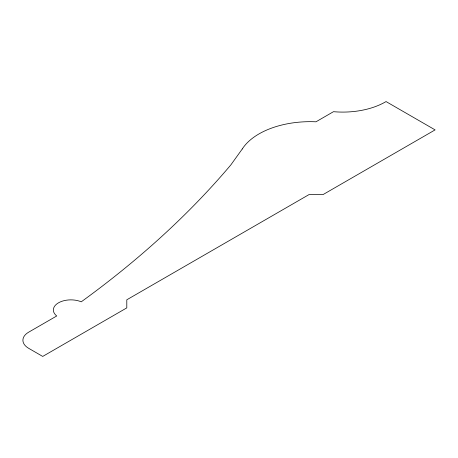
<?xml version="1.0" encoding="UTF-8"?>
<svg xmlns="http://www.w3.org/2000/svg" width="458" height="458" viewBox="0 0 458 458"><rect width="100%" height="100%" fill="white"/><g stroke="black" fill="none" stroke-linecap="round" stroke-linejoin="round"><path stroke-width="0.69" d="M242.276 148.97L230.889 164.846A1283.236 740.867 0 0 1 81.255 301.816A17.547 10.133 0 0 0 58.481 302.83A17.547 10.133 0 0 0 56.735 315.974L28.705 332.159A19.82 11.444 0 0 0 28.705 348.338L42.72 356.427L126.797 307.885L126.797 299.795L308.978 194.616L322.993 194.616L435.1 129.889L386.054 101.573A60.519 34.94 0 0 1 333.498 111.683L315.986 121.799A72.45 41.833 0 0 0 242.276 148.97"/></g></svg>
